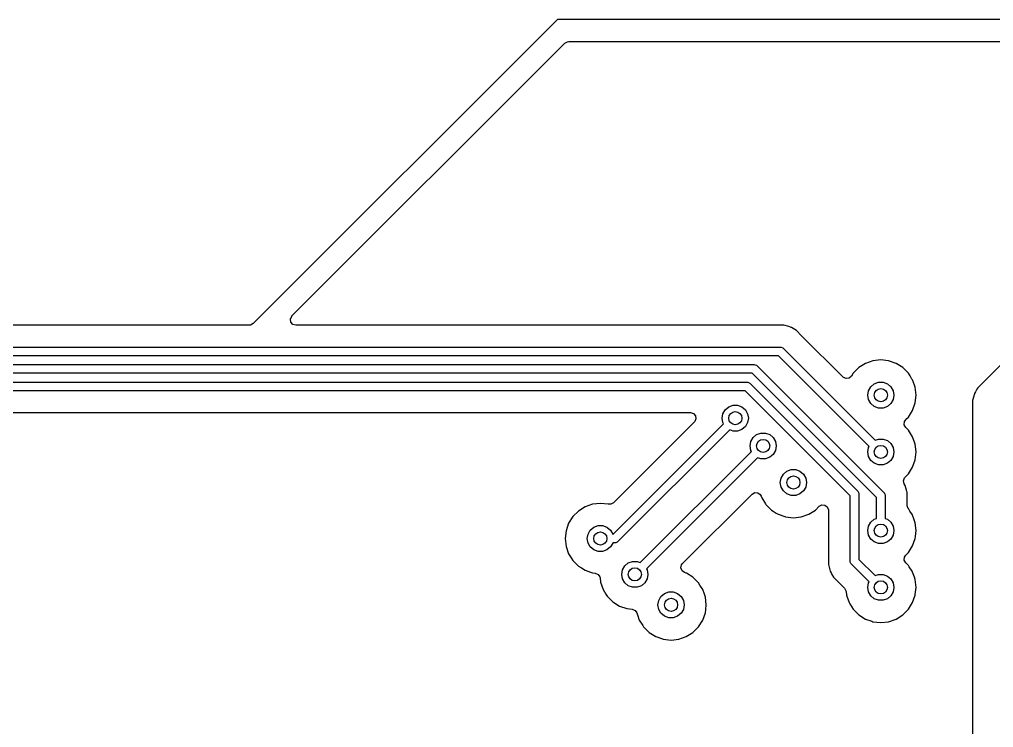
# Model space of a CAD drawing. Extents: x 2.85 to 10.26, y -4.55 to -2.42.
# Drawn here: x 7.114 to 7.991, y -3.827 to -3.189 of the extents above; entities that cross this region are included whole.
import ezdxf

# ---------------------------------------------------------------- set-up
doc = ezdxf.new("R2010")
doc.units = 0
doc.header["$MEASUREMENT"] = 0
doc.layers.add('BLACK', color=7, linetype='CONTINUOUS')

msp = doc.modelspace()

# ---------------------------------------------------------------- linework, layer by layer
at = {"layer": 'BLACK', "linetype": 'CONTINUOUS'}
for p, q in [((7.59843, -3.18898), (7.32428, -3.46312)), ((8.38583, -3.18898), (7.59843, -3.18898)), ((7.59843, -3.18898), (7.59843, -3.18898)), ((7.35933, -3.45621), (7.60524, -3.21031)), ((7.60524, -3.21031), (7.60765, -3.20899)), ((7.60765, -3.20899), (7.60869, -3.20888)), ((7.60869, -3.20888), (8.37556, -3.20888)), ((8.0676, -3.43046), (7.98155, -3.51651)), ((7.35795, -3.45897), (7.3591, -3.45647)), ((7.3591, -3.45647), (7.35933, -3.45621)), ((7.32083, -3.46455), (6.67794, -3.46455)), ((7.32187, -3.46444), (7.32083, -3.46455)), ((7.32428, -3.46312), (7.32187, -3.46444)), ((7.35834, -3.46169), (7.35795, -3.45897)), ((7.36015, -3.46377), (7.35834, -3.46169)), ((7.36279, -3.46455), (7.36015, -3.46377)), ((7.7958, -3.46455), (7.36279, -3.46455)), ((7.7961, -3.46455), (7.7958, -3.46455)), ((7.7958, -3.46455), (7.7958, -3.46455)), ((7.80233, -3.46455), (7.7961, -3.46455)), ((7.80683, -3.46576), (7.80233, -3.46455)), ((7.80834, -3.46616), (7.80683, -3.46576)), ((7.80895, -3.46651), (7.80834, -3.46616)), ((7.80928, -3.4667), (7.80895, -3.46651)), ((7.81373, -3.46927), (7.80928, -3.4667)), ((7.80928, -3.4667), (7.80928, -3.4667)), ((7.80928, -3.4667), (7.80928, -3.4667)), ((7.81841, -3.47395), (7.81373, -3.46927)), ((7.81373, -3.46927), (7.81373, -3.46927)), ((7.85573, -3.51127), (7.81841, -3.47395)), ((7.81841, -3.47395), (7.81841, -3.47395)), ((7.79758, -3.49213), (6.58583, -3.49213)), ((6.58746, -3.48425), (7.79921, -3.48425)), ((7.87921, -3.57376), (7.79758, -3.49213)), ((7.79921, -3.48425), (7.79998, -3.48433)), ((7.79998, -3.48433), (7.8014, -3.48492)), ((7.8014, -3.48492), (7.802, -3.48541)), ((7.802, -3.48541), (7.88477, -3.56818)), ((6.40321, -3.5), (7.77559, -3.5)), ((7.77559, -3.5), (7.77636, -3.50008)), ((7.77636, -3.50008), (7.77778, -3.50066)), ((7.77778, -3.50066), (7.77837, -3.50115)), ((7.876, -3.49898), (7.86999, -3.50276)), ((7.88271, -3.49664), (7.876, -3.49898)), ((7.88976, -3.49584), (7.88271, -3.49664)), ((7.88271, -3.49664), (7.88271, -3.49664)), ((7.89682, -3.49664), (7.88976, -3.49584)), ((7.88976, -3.49584), (7.88976, -3.49584)), ((7.90352, -3.49898), (7.89682, -3.49664)), ((7.89682, -3.49664), (7.89682, -3.49664)), ((7.90798, -3.50179), (7.90352, -3.49898)), ((7.77396, -3.50787), (6.40157, -3.50787)), ((7.88583, -3.61974), (7.77396, -3.50787)), ((7.77837, -3.50115), (7.89255, -3.61533)), ((7.86497, -3.50778), (7.86331, -3.51042)), ((7.86999, -3.50276), (7.86497, -3.50778)), ((7.90954, -3.50276), (7.90798, -3.50179)), ((7.91456, -3.50778), (7.90954, -3.50276)), ((7.91612, -3.51027), (7.91456, -3.50778)), ((5.956, -3.51575), (7.76907, -3.51575)), ((7.76907, -3.51575), (7.76984, -3.51582)), ((7.76984, -3.51582), (7.77125, -3.51641)), ((7.77125, -3.51641), (7.77185, -3.5169)), ((7.77185, -3.5169), (7.86893, -3.61398)), ((7.85602, -3.51154), (7.85573, -3.51127)), ((7.85854, -3.51266), (7.85602, -3.51154)), ((7.86125, -3.51224), (7.85854, -3.51266)), ((7.86331, -3.51042), (7.86125, -3.51224)), ((7.88072, -3.51997), (7.88386, -3.51733)), ((7.88386, -3.51733), (7.88771, -3.51593)), ((7.88771, -3.51593), (7.89181, -3.51593)), ((7.89181, -3.51593), (7.89567, -3.51733)), ((7.89567, -3.51733), (7.89881, -3.51997)), ((7.91784, -3.513), (7.91612, -3.51027)), ((7.91834, -3.5138), (7.91784, -3.513)), ((7.91999, -3.51851), (7.91834, -3.5138)), ((7.92068, -3.5205), (7.91999, -3.51851)), ((7.98155, -3.51651), (7.97714, -3.52092)), ((7.76744, -3.52362), (5.956, -3.52362)), ((7.8622, -3.61839), (7.76744, -3.52362)), ((7.87795, -3.52756), (7.87867, -3.52352)), ((7.87867, -3.52352), (7.88072, -3.51997)), ((7.89881, -3.51997), (7.90086, -3.52352)), ((7.90086, -3.52352), (7.90157, -3.52756)), ((7.92148, -3.52756), (7.92068, -3.5205)), ((7.92068, -3.5205), (7.92068, -3.5205)), ((7.97403, -3.52631), (7.97242, -3.53232)), ((7.97409, -3.5262), (7.97403, -3.52631)), ((7.97499, -3.52465), (7.97409, -3.5262)), ((7.97603, -3.52286), (7.97499, -3.52465)), ((7.97636, -3.52228), (7.97603, -3.52286)), ((7.97714, -3.52092), (7.97636, -3.52228)), ((7.97714, -3.52092), (7.97714, -3.52092)), ((7.87867, -3.5316), (7.87795, -3.52756)), ((7.88072, -3.53515), (7.87867, -3.5316)), ((7.88386, -3.53779), (7.88072, -3.53515)), ((7.89881, -3.53515), (7.89567, -3.53779)), ((7.90086, -3.5316), (7.89881, -3.53515)), ((7.90157, -3.52756), (7.90086, -3.5316)), ((7.91834, -3.54132), (7.92068, -3.53462)), ((7.92068, -3.53462), (7.92148, -3.52756)), ((7.92068, -3.53462), (7.92068, -3.53462)), ((7.92148, -3.52756), (7.92148, -3.52756)), ((7.97242, -3.53232), (7.97242, -3.53232)), ((7.97242, -3.53232), (7.97242, -3.53894)), ((7.02687, -3.54333), (7.71842, -3.54333)), ((7.71842, -3.54333), (7.72106, -3.5441)), ((7.72106, -3.5441), (7.72286, -3.54618)), ((7.74688, -3.54828), (7.74759, -3.54424)), ((7.74759, -3.54424), (7.74964, -3.54069)), ((7.74964, -3.54069), (7.75278, -3.53805)), ((7.75278, -3.53805), (7.75664, -3.53665)), ((7.75664, -3.53665), (7.76074, -3.53665)), ((7.76074, -3.53665), (7.76459, -3.53805)), ((7.76459, -3.53805), (7.76774, -3.54069)), ((7.76774, -3.54069), (7.76979, -3.54424)), ((7.76979, -3.54424), (7.7705, -3.54828)), ((7.88771, -3.53919), (7.88386, -3.53779)), ((7.89181, -3.53919), (7.88771, -3.53919)), ((7.89567, -3.53779), (7.89181, -3.53919)), ((7.91456, -3.54733), (7.91834, -3.54132)), ((7.97242, -3.53894), (7.97242, -3.53894)), ((7.97242, -3.53894), (7.97242, -3.85756)), ((7.64856, -3.65284), (7.74814, -3.55327)), ((7.72188, -3.55166), (7.64893, -3.6246)), ((7.72211, -3.55141), (7.72188, -3.55166)), ((7.72326, -3.5489), (7.72211, -3.55141)), ((7.72286, -3.54618), (7.72326, -3.5489)), ((7.74759, -3.55232), (7.74688, -3.54828)), ((7.74814, -3.55327), (7.74759, -3.55232)), ((7.76979, -3.55232), (7.76774, -3.55587)), ((7.7705, -3.54828), (7.76979, -3.55232)), ((7.91088, -3.55419), (7.91107, -3.55144)), ((7.91107, -3.55144), (7.9122, -3.5497)), ((7.9122, -3.5497), (7.91317, -3.54872)), ((7.91317, -3.54872), (7.91456, -3.54733)), ((7.7537, -3.55884), (7.65298, -3.65956)), ((7.75664, -3.55991), (7.7537, -3.55884)), ((7.76074, -3.55991), (7.75664, -3.55991)), ((7.76459, -3.55851), (7.76074, -3.55991)), ((7.76774, -3.55587), (7.76459, -3.55851)), ((7.77784, -3.56311), (7.78169, -3.5617)), ((7.78169, -3.5617), (7.7858, -3.5617)), ((7.7858, -3.5617), (7.78965, -3.56311)), ((7.9122, -3.5566), (7.91088, -3.55419)), ((7.91456, -3.55897), (7.9122, -3.5566)), ((7.91834, -3.56498), (7.91456, -3.55897)), ((7.77193, -3.57334), (7.77265, -3.5693)), ((7.77265, -3.5693), (7.7747, -3.56574)), ((7.7747, -3.56574), (7.77784, -3.56311)), ((7.78965, -3.56311), (7.79279, -3.56574)), ((7.79279, -3.56574), (7.79484, -3.5693)), ((7.79484, -3.5693), (7.79556, -3.57334)), ((7.88477, -3.56818), (7.88771, -3.56711)), ((7.88771, -3.56711), (7.89181, -3.56711)), ((7.89181, -3.56711), (7.89567, -3.56851)), ((7.89567, -3.56851), (7.89881, -3.57115)), ((7.89881, -3.57115), (7.90086, -3.5747)), ((7.9204, -3.57086), (7.91834, -3.56498)), ((7.92068, -3.57168), (7.9204, -3.57086)), ((7.67306, -3.67846), (7.77319, -3.57832)), ((7.77265, -3.57738), (7.77193, -3.57334)), ((7.77319, -3.57832), (7.77265, -3.57738)), ((7.79484, -3.57738), (7.79279, -3.58093)), ((7.79556, -3.57334), (7.79484, -3.57738)), ((7.87795, -3.57874), (7.87867, -3.5747)), ((7.87867, -3.58278), (7.87795, -3.57874)), ((7.87867, -3.5747), (7.87921, -3.57376)), ((7.90086, -3.5747), (7.90157, -3.57874)), ((7.90157, -3.57874), (7.90086, -3.58278)), ((7.92148, -3.57874), (7.92068, -3.57168)), ((7.92068, -3.57168), (7.92068, -3.57168)), ((7.92094, -3.58349), (7.92148, -3.57874)), ((7.92148, -3.57874), (7.92148, -3.57874)), ((7.77875, -3.5839), (7.67865, -3.68399)), ((7.78169, -3.58497), (7.77875, -3.5839)), ((7.7858, -3.58497), (7.78169, -3.58497)), ((7.78965, -3.58357), (7.7858, -3.58497)), ((7.79279, -3.58093), (7.78965, -3.58357)), ((7.88072, -3.58633), (7.87867, -3.58278)), ((7.88386, -3.58897), (7.88072, -3.58633)), ((7.89881, -3.58633), (7.89567, -3.58897)), ((7.90086, -3.58278), (7.89881, -3.58633)), ((7.91834, -3.5925), (7.92068, -3.5858)), ((7.92068, -3.5858), (7.92094, -3.58349)), ((7.80198, -3.59871), (7.80512, -3.59607)), ((7.80512, -3.59607), (7.80897, -3.59467)), ((7.80897, -3.59467), (7.81307, -3.59467)), ((7.81307, -3.59467), (7.81693, -3.59607)), ((7.81693, -3.59607), (7.82007, -3.59871)), ((7.88771, -3.59037), (7.88386, -3.58897)), ((7.89181, -3.59037), (7.88771, -3.59037)), ((7.89567, -3.58897), (7.89181, -3.59037)), ((7.91456, -3.59851), (7.91834, -3.5925)), ((7.79921, -3.6063), (7.79992, -3.60226)), ((7.79992, -3.61034), (7.79921, -3.6063)), ((7.79992, -3.60226), (7.80198, -3.59871)), ((7.82007, -3.59871), (7.82212, -3.60226)), ((7.82212, -3.60226), (7.82283, -3.6063)), ((7.82283, -3.6063), (7.82212, -3.61034)), ((7.9102, -3.60467), (7.9111, -3.60207)), ((7.91085, -3.60734), (7.9102, -3.60467)), ((7.9111, -3.60207), (7.91162, -3.60145)), ((7.91162, -3.60145), (7.91456, -3.59851)), ((7.80198, -3.61389), (7.79992, -3.61034)), ((7.80512, -3.61653), (7.80198, -3.61389)), ((7.82007, -3.61389), (7.81693, -3.61653)), ((7.82212, -3.61034), (7.82007, -3.61389)), ((7.86893, -3.61398), (7.86942, -3.61457)), ((7.86942, -3.61457), (7.86991, -3.61576)), ((7.91179, -3.60898), (7.91085, -3.60734)), ((7.91293, -3.61324), (7.91179, -3.60898)), ((7.91324, -3.61439), (7.91293, -3.61324)), ((7.91341, -3.615), (7.91324, -3.61439)), ((7.91324, -3.61439), (7.91324, -3.61439)), ((7.91341, -3.62668), (7.91341, -3.615)), ((7.71116, -3.67936), (7.77385, -3.61667)), ((7.77385, -3.61667), (7.77626, -3.61535)), ((7.77626, -3.61535), (7.779, -3.61555)), ((7.779, -3.61555), (7.78121, -3.6172)), ((7.78121, -3.6172), (7.78191, -3.61851)), ((7.78191, -3.61851), (7.78245, -3.62006)), ((7.78245, -3.62006), (7.7859, -3.62556)), ((7.80897, -3.61793), (7.80512, -3.61653)), ((7.81307, -3.61793), (7.80897, -3.61793)), ((7.81693, -3.61653), (7.81307, -3.61793)), ((7.8622, -3.67717), (7.8622, -3.61839)), ((7.86991, -3.61576), (7.87, -3.61599)), ((7.87, -3.61599), (7.87008, -3.61676)), ((7.87008, -3.61676), (7.87008, -3.67553)), ((7.88583, -3.63866), (7.88583, -3.61974)), ((7.89255, -3.61533), (7.89304, -3.61592)), ((7.89304, -3.61592), (7.89314, -3.61616)), ((7.89314, -3.61616), (7.89363, -3.61734)), ((7.89363, -3.61734), (7.8937, -3.61811)), ((7.8937, -3.61811), (7.8937, -3.63866)), ((7.61733, -3.63198), (7.61231, -3.637)), ((7.62335, -3.6282), (7.61733, -3.63198)), ((7.63005, -3.62586), (7.62335, -3.6282)), ((7.63711, -3.62506), (7.63005, -3.62586)), ((7.63005, -3.62586), (7.63005, -3.62586)), ((7.64416, -3.62586), (7.63711, -3.62506)), ((7.63711, -3.62506), (7.63711, -3.62506)), ((7.64439, -3.62591), (7.64416, -3.62586)), ((7.64652, -3.62592), (7.64439, -3.62591)), ((7.64893, -3.6246), (7.64652, -3.62592)), ((7.7859, -3.62556), (7.78623, -3.62607)), ((7.78623, -3.62607), (7.79125, -3.6311)), ((7.79125, -3.6311), (7.79266, -3.63198)), ((7.79266, -3.63198), (7.79551, -3.63377)), ((7.82478, -3.63487), (7.8308, -3.6311)), ((7.8308, -3.6311), (7.83417, -3.62773)), ((7.83417, -3.62773), (7.83658, -3.62641)), ((7.83658, -3.62641), (7.83932, -3.6266)), ((7.83932, -3.6266), (7.84153, -3.62825)), ((7.84153, -3.62825), (7.84249, -3.63083)), ((7.84249, -3.63083), (7.8425, -3.63118)), ((7.8425, -3.63118), (7.8425, -3.67375)), ((7.91343, -3.62717), (7.91341, -3.62668)), ((7.91442, -3.6296), (7.91343, -3.62717)), ((7.91444, -3.62963), (7.91441, -3.6296)), ((7.91441, -3.6296), (7.91442, -3.6296)), ((7.91447, -3.62972), (7.91444, -3.62963)), ((7.91456, -3.62983), (7.91447, -3.62972)), ((7.91591, -3.63198), (7.91456, -3.62983)), ((7.91456, -3.62983), (7.91456, -3.62983)), ((7.91456, -3.62983), (7.91456, -3.62983)), ((7.91815, -3.63554), (7.91591, -3.63198)), ((7.61231, -3.637), (7.60853, -3.64302)), ((7.79551, -3.63377), (7.79726, -3.63487)), ((7.79726, -3.63487), (7.80328, -3.63698)), ((7.80328, -3.63698), (7.80397, -3.63722)), ((7.80397, -3.63722), (7.80397, -3.63722)), ((7.80397, -3.63722), (7.81102, -3.63801)), ((7.81102, -3.63801), (7.81808, -3.63722)), ((7.81102, -3.63801), (7.81102, -3.63801)), ((7.81102, -3.63801), (7.81102, -3.63801)), ((7.81808, -3.63722), (7.82478, -3.63487)), ((7.81808, -3.63722), (7.81808, -3.63722)), ((7.81808, -3.63722), (7.81808, -3.63722)), ((7.88072, -3.64201), (7.88386, -3.63938)), ((7.88386, -3.63938), (7.88583, -3.63866)), ((7.8937, -3.63866), (7.89567, -3.63938)), ((7.89567, -3.63938), (7.89881, -3.64201)), ((7.91834, -3.63585), (7.91815, -3.63554)), ((7.91981, -3.64006), (7.91834, -3.63585)), ((7.92068, -3.64255), (7.91981, -3.64006)), ((7.60619, -3.64972), (7.60539, -3.65678)), ((7.60853, -3.64302), (7.60619, -3.64972)), ((7.60619, -3.64972), (7.60619, -3.64972)), ((7.62601, -3.65274), (7.62806, -3.64919)), ((7.62806, -3.64919), (7.6312, -3.64655)), ((7.6312, -3.64655), (7.63506, -3.64515)), ((7.63506, -3.64515), (7.63916, -3.64515)), ((7.63916, -3.64515), (7.64301, -3.64655)), ((7.64301, -3.64655), (7.64615, -3.64919)), ((7.64615, -3.64919), (7.64821, -3.65274)), ((7.87795, -3.64961), (7.87867, -3.64557)), ((7.87867, -3.65365), (7.87795, -3.64961)), ((7.87867, -3.64557), (7.88072, -3.64201)), ((7.89881, -3.64201), (7.90086, -3.64557)), ((7.90086, -3.64557), (7.90157, -3.64961)), ((7.90157, -3.64961), (7.90086, -3.65365)), ((7.92148, -3.64961), (7.92068, -3.64255)), ((7.92068, -3.64255), (7.92068, -3.64255)), ((7.92087, -3.655), (7.92148, -3.64961)), ((7.92148, -3.64961), (7.92148, -3.64961)), ((7.60539, -3.65678), (7.60539, -3.65678)), ((7.60539, -3.65678), (7.60619, -3.66384)), ((7.6253, -3.65678), (7.62601, -3.65274)), ((7.62601, -3.66082), (7.6253, -3.65678)), ((7.64821, -3.65274), (7.64822, -3.65284)), ((7.64822, -3.65284), (7.64856, -3.65284)), ((7.88072, -3.6572), (7.87867, -3.65365)), ((7.88386, -3.65983), (7.88072, -3.6572)), ((7.89881, -3.6572), (7.89567, -3.65983)), ((7.90086, -3.65365), (7.89881, -3.6572)), ((7.91834, -3.66337), (7.92068, -3.65666)), ((7.92068, -3.65666), (7.92087, -3.655)), ((7.60619, -3.66384), (7.60619, -3.66384)), ((7.60619, -3.66384), (7.60853, -3.67054)), ((7.62806, -3.66437), (7.62601, -3.66082)), ((7.6312, -3.66701), (7.62806, -3.66437)), ((7.63506, -3.66841), (7.6312, -3.66701)), ((7.64301, -3.66701), (7.63916, -3.66841)), ((7.64615, -3.66437), (7.64301, -3.66701)), ((7.64821, -3.66082), (7.64615, -3.66437)), ((7.64822, -3.66072), (7.64821, -3.66082)), ((7.65019, -3.66072), (7.64822, -3.66072)), ((7.65096, -3.66064), (7.65019, -3.66072)), ((7.65238, -3.66005), (7.65096, -3.66064)), ((7.65298, -3.65956), (7.65238, -3.66005)), ((7.88771, -3.66124), (7.88386, -3.65983)), ((7.89181, -3.66124), (7.88771, -3.66124)), ((7.89567, -3.65983), (7.89181, -3.66124)), ((7.91456, -3.66938), (7.91834, -3.66337)), ((7.60853, -3.67054), (7.61146, -3.6752)), ((7.61146, -3.6752), (7.61231, -3.67655)), ((7.63916, -3.66841), (7.63506, -3.66841)), ((7.8425, -3.67375), (7.8425, -3.67375)), ((7.8425, -3.67375), (7.8425, -3.68028)), ((7.87008, -3.67553), (7.88477, -3.69023)), ((7.91088, -3.67623), (7.91107, -3.67349)), ((7.9122, -3.67865), (7.91088, -3.67623)), ((7.91107, -3.67349), (7.9122, -3.67174)), ((7.9122, -3.67174), (7.91456, -3.66938)), ((7.61231, -3.67655), (7.61733, -3.68157)), ((7.61733, -3.68157), (7.62003, -3.68327)), ((7.62003, -3.68327), (7.62329, -3.68532)), ((7.65633, -3.68905), (7.65704, -3.68501)), ((7.65704, -3.68501), (7.65909, -3.68145)), ((7.65909, -3.68145), (7.66223, -3.67882)), ((7.66223, -3.67882), (7.66609, -3.67741)), ((7.66609, -3.67741), (7.67019, -3.67741)), ((7.67019, -3.67741), (7.67306, -3.67846)), ((7.67865, -3.68399), (7.67924, -3.68501)), ((7.67924, -3.68501), (7.67995, -3.68905)), ((7.70975, -3.68326), (7.71028, -3.68056)), ((7.71076, -3.68581), (7.70975, -3.68326)), ((7.71028, -3.68056), (7.71116, -3.67936)), ((7.8425, -3.68028), (7.8425, -3.68028)), ((7.8425, -3.68028), (7.84411, -3.68629)), ((7.86228, -3.67793), (7.8622, -3.67717)), ((7.86287, -3.67935), (7.86228, -3.67793)), ((7.86336, -3.67995), (7.86287, -3.67935)), ((7.87921, -3.6958), (7.86336, -3.67995)), ((7.91456, -3.68101), (7.9122, -3.67865)), ((7.91534, -3.68225), (7.91456, -3.68101)), ((7.91788, -3.68629), (7.91534, -3.68225)), ((7.62329, -3.68532), (7.62335, -3.68535)), ((7.62335, -3.68535), (7.62813, -3.68703)), ((7.62813, -3.68703), (7.63005, -3.6877)), ((7.63005, -3.6877), (7.63005, -3.6877)), ((7.63005, -3.6877), (7.63248, -3.68797)), ((7.63248, -3.68797), (7.63502, -3.68904)), ((7.63502, -3.68904), (7.63658, -3.69131)), ((7.63658, -3.69131), (7.63679, -3.69228)), ((7.63679, -3.69228), (7.63722, -3.6961)), ((7.65704, -3.69309), (7.65633, -3.68905)), ((7.65909, -3.69664), (7.65704, -3.69309)), ((7.67924, -3.69309), (7.67719, -3.69664)), ((7.67995, -3.68905), (7.67924, -3.69309)), ((7.713, -3.68742), (7.71076, -3.68581)), ((7.71455, -3.68796), (7.713, -3.68742)), ((7.71457, -3.68797), (7.71455, -3.68796)), ((7.72056, -3.69174), (7.71457, -3.68797)), ((7.72558, -3.69676), (7.72056, -3.69174)), ((7.84411, -3.68629), (7.84492, -3.6877)), ((7.84492, -3.6877), (7.84494, -3.68772)), ((7.84494, -3.68772), (7.8457, -3.68904)), ((7.8457, -3.68904), (7.84722, -3.69168)), ((7.84722, -3.69168), (7.84722, -3.69168)), ((7.84722, -3.69168), (7.8519, -3.69636)), ((7.88477, -3.69023), (7.88771, -3.68916)), ((7.88771, -3.68916), (7.89181, -3.68916)), ((7.89181, -3.68916), (7.89567, -3.69056)), ((7.89567, -3.69056), (7.89881, -3.6932)), ((7.89881, -3.6932), (7.90086, -3.69675)), ((7.91834, -3.68703), (7.91788, -3.68629)), ((7.91997, -3.69168), (7.91834, -3.68703)), ((7.92068, -3.69373), (7.91997, -3.69168)), ((7.92148, -3.70079), (7.92068, -3.69373)), ((7.92068, -3.69373), (7.92068, -3.69373)), ((7.63722, -3.6961), (7.63722, -3.6961)), ((7.63722, -3.6961), (7.63957, -3.70281)), ((7.63957, -3.70281), (7.64209, -3.70683)), ((7.66223, -3.69928), (7.65909, -3.69664)), ((7.66609, -3.70068), (7.66223, -3.69928)), ((7.67019, -3.70068), (7.66609, -3.70068)), ((7.67405, -3.69928), (7.67019, -3.70068)), ((7.67719, -3.69664), (7.67405, -3.69928)), ((7.72681, -3.69871), (7.72558, -3.69676)), ((7.72933, -3.70273), (7.72681, -3.69871)), ((7.72936, -3.70277), (7.72933, -3.70273)), ((7.73078, -3.70683), (7.72936, -3.70277)), ((7.8519, -3.69636), (7.8519, -3.69636)), ((7.8519, -3.69636), (7.85706, -3.70152)), ((7.85706, -3.70152), (7.85838, -3.70393)), ((7.87795, -3.70079), (7.87867, -3.69675)), ((7.87867, -3.70483), (7.87795, -3.70079)), ((7.87867, -3.69675), (7.87921, -3.6958)), ((7.90086, -3.69675), (7.90157, -3.70079)), ((7.90157, -3.70079), (7.90086, -3.70483)), ((7.92075, -3.70726), (7.92148, -3.70079)), ((7.92148, -3.70079), (7.92148, -3.70079)), ((7.64209, -3.70683), (7.64334, -3.70882)), ((7.64334, -3.70882), (7.64837, -3.71384)), ((7.68969, -3.7125), (7.69174, -3.70894)), ((7.69174, -3.70894), (7.69488, -3.70631)), ((7.69488, -3.70631), (7.69874, -3.7049)), ((7.69874, -3.7049), (7.70284, -3.7049)), ((7.70284, -3.7049), (7.70669, -3.70631)), ((7.70669, -3.70631), (7.70984, -3.70894)), ((7.70984, -3.70894), (7.71189, -3.7125)), ((7.73171, -3.70948), (7.73078, -3.70683)), ((7.7325, -3.71654), (7.73171, -3.70948)), ((7.73171, -3.70948), (7.73171, -3.70948)), ((7.85838, -3.70393), (7.85846, -3.70442)), ((7.85846, -3.70442), (7.85884, -3.70784)), ((7.85884, -3.70784), (7.85884, -3.70784)), ((7.85884, -3.70784), (7.85884, -3.70784)), ((7.85884, -3.70784), (7.85912, -3.70864)), ((7.85912, -3.70864), (7.86119, -3.71455)), ((7.88072, -3.70838), (7.87867, -3.70483)), ((7.88386, -3.71102), (7.88072, -3.70838)), ((7.88771, -3.71242), (7.88386, -3.71102)), ((7.89567, -3.71102), (7.89181, -3.71242)), ((7.89881, -3.70838), (7.89567, -3.71102)), ((7.90086, -3.70483), (7.89881, -3.70838)), ((7.91834, -3.71455), (7.92068, -3.70784)), ((7.92068, -3.70784), (7.92075, -3.70726)), ((7.64837, -3.71384), (7.65438, -3.71762)), ((7.65438, -3.71762), (7.66108, -3.71997)), ((7.66108, -3.71997), (7.66108, -3.71997)), ((7.66108, -3.71997), (7.66586, -3.7205)), ((7.68898, -3.71654), (7.68969, -3.7125)), ((7.68969, -3.72058), (7.68898, -3.71654)), ((7.71189, -3.7125), (7.7126, -3.71654)), ((7.7126, -3.71654), (7.71189, -3.72058)), ((7.73203, -3.72076), (7.7325, -3.71654)), ((7.7325, -3.71654), (7.7325, -3.71654)), ((7.86119, -3.71455), (7.86178, -3.71548)), ((7.86178, -3.71548), (7.86497, -3.72056)), ((7.89181, -3.71242), (7.88771, -3.71242)), ((7.91456, -3.72056), (7.91834, -3.71455)), ((7.66586, -3.7205), (7.66839, -3.72157)), ((7.66839, -3.72157), (7.66992, -3.72374)), ((7.66992, -3.72374), (7.67052, -3.72546)), ((7.67052, -3.72546), (7.67221, -3.7303)), ((7.69174, -3.72413), (7.68969, -3.72058)), ((7.69488, -3.72676), (7.69174, -3.72413)), ((7.69874, -3.72817), (7.69488, -3.72676)), ((7.70284, -3.72817), (7.69874, -3.72817)), ((7.70669, -3.72676), (7.70284, -3.72817)), ((7.70984, -3.72413), (7.70669, -3.72676)), ((7.71189, -3.72058), (7.70984, -3.72413)), ((7.72936, -3.7303), (7.73171, -3.72359)), ((7.73171, -3.72359), (7.73203, -3.72076)), ((7.86497, -3.72056), (7.86999, -3.72558)), ((7.86999, -3.72558), (7.876, -3.72936)), ((7.90352, -3.72936), (7.90954, -3.72558)), ((7.90954, -3.72558), (7.91456, -3.72056)), ((7.67221, -3.7303), (7.67529, -3.73519)), ((7.67529, -3.73519), (7.67599, -3.73631)), ((7.67599, -3.73631), (7.68101, -3.74133)), ((7.72056, -3.74133), (7.72558, -3.73631)), ((7.72558, -3.73631), (7.72936, -3.7303)), ((7.876, -3.72936), (7.88179, -3.73139)), ((7.88179, -3.73139), (7.88271, -3.73171)), ((7.88271, -3.73171), (7.88271, -3.73171)), ((7.88271, -3.73171), (7.88976, -3.7325)), ((7.88976, -3.7325), (7.89682, -3.73171)), ((7.88976, -3.7325), (7.88976, -3.7325)), ((7.88976, -3.7325), (7.88976, -3.7325)), ((7.89682, -3.73171), (7.90352, -3.72936)), ((7.89682, -3.73171), (7.89682, -3.73171)), ((7.89682, -3.73171), (7.89682, -3.73171)), ((7.68101, -3.74133), (7.68703, -3.74511)), ((7.68703, -3.74511), (7.69324, -3.74728)), ((7.70784, -3.74746), (7.71455, -3.74511)), ((7.71455, -3.74511), (7.72056, -3.74133)), ((7.69324, -3.74728), (7.69373, -3.74746)), ((7.69373, -3.74746), (7.69373, -3.74746)), ((7.69373, -3.74746), (7.70079, -3.74825)), ((7.70079, -3.74825), (7.70784, -3.74746)), ((7.70079, -3.74825), (7.70079, -3.74825)), ((7.70079, -3.74825), (7.70079, -3.74825)), ((7.70784, -3.74746), (7.70784, -3.74746)), ((7.70784, -3.74746), (7.70784, -3.74746))]:
    msp.add_line(p, q, dxfattribs=at)
at = {"layer": 'BLACK'}
for centre in [(7.88976, -3.52756), (7.75869, -3.54828), (7.78374, -3.57334), (7.88976, -3.57874), (7.81102, -3.6063), (7.88976, -3.64961), (7.63711, -3.65678), (7.66814, -3.68905), (7.88976, -3.70079), (7.70079, -3.71654)]:
    msp.add_circle(centre, 0.00591, dxfattribs=at)

doc.saveas('drawing.dxf')
